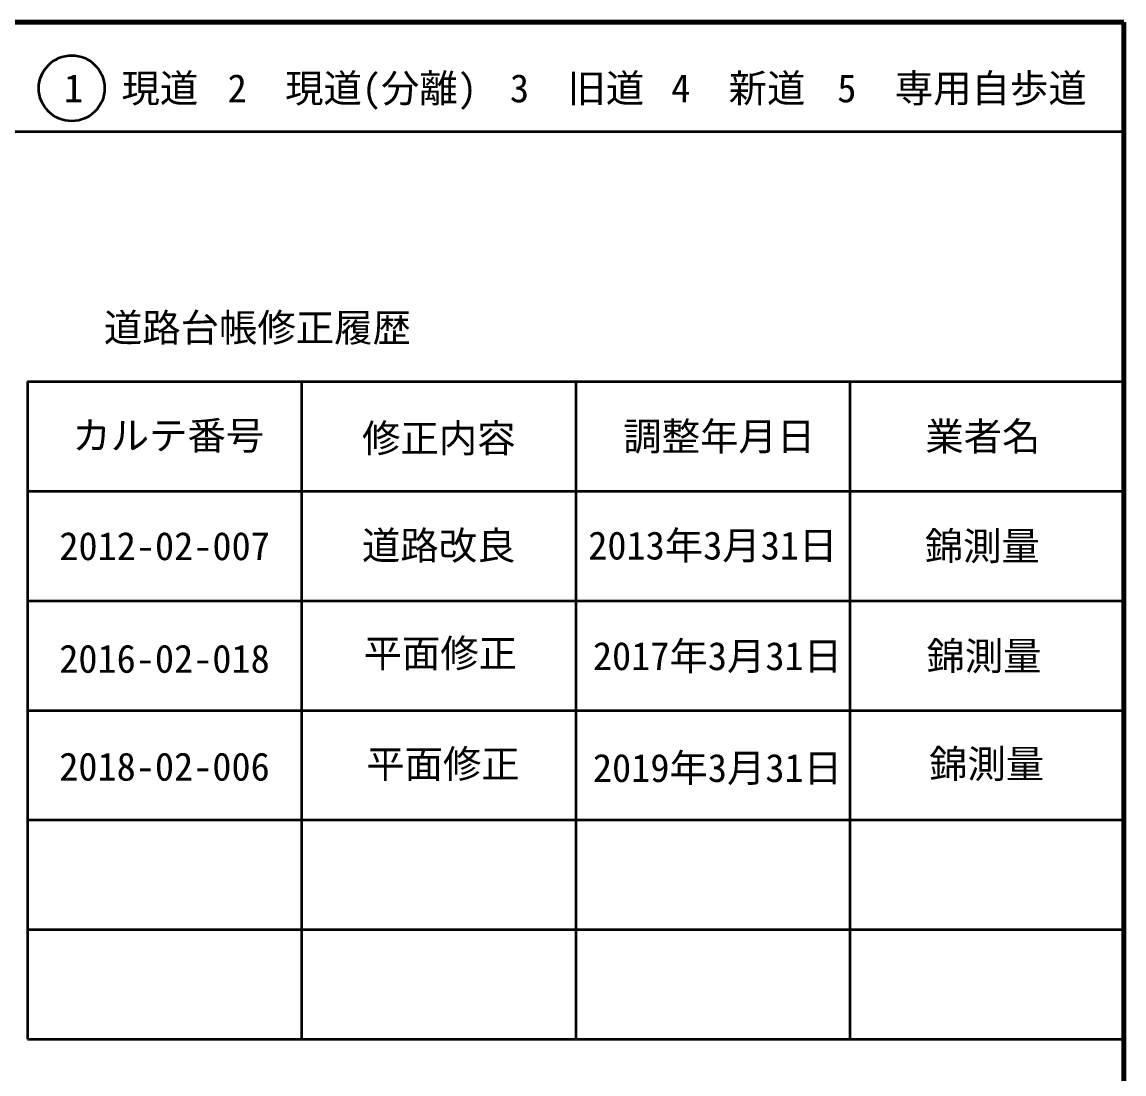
# Model space of a CAD drawing. Units: millimetres on the paper, enlarged 1000 times. Extents: x 40000 to 802321, y 20000 to 700605.
# Drawn here: x 579500 to 680000, y 284026 to 380000 of the extents above; entities that cross this region are included whole.
import ezdxf
from ezdxf.enums import TextEntityAlignment as Align

# ---------------------------------------------------------------- set-up
doc = ezdxf.new("R2010")
doc.units = ezdxf.units.MM
doc.header["$LTSCALE"] = 1000
for name, color, linetype, lineweight in [('M-TTL', 2, 'Continuous', 140), ('M-TTL-FRAM', 2, 'Continuous', 50), ('M-TTL-LINE', 7, 'Continuous', 50)]:
    doc.layers.add(name, color=color, linetype=linetype, lineweight=lineweight)
doc.layers.add('M-TTL-TXT', color=7, linetype='Continuous')
doc.styles.add('ＭＳ ゴシック', font='')
doc.styles.get('ＭＳ ゴシック').set_extended_font_data('MS Gothic')

msp = doc.modelspace()

# ---------------------------------------------------------------- linework, layer by layer
at = {"layer": 'M-TTL'}
for p, q in [((680000, 380000), (40000, 380000)), ((680000, 20000), (680000, 380000))]:
    msp.add_line(p, q, dxfattribs=at)
at = {"layer": 'M-TTL-FRAM'}
for p, q in [((580000, 347197), (580000, 287197)), ((580000, 347197), (680000, 347197)), ((580000, 287197), (680000, 287197))]:
    msp.add_line(p, q, dxfattribs=at)
at = {"layer": 'M-TTL-LINE'}
for p, q in [((40000, 370000), (680000, 370000)), ((605000, 347197), (605000, 287197)), ((630000, 347197), (630000, 287197)), ((655000, 347197), (655000, 287197)), ((580000, 337197), (680000, 337197)), ((580000, 327197), (680000, 327197)), ((580000, 317197), (680000, 317197)), ((580000, 307197), (680000, 307197)), ((580000, 297197), (680000, 297197))]:
    msp.add_line(p, q, dxfattribs=at)
msp.add_circle((584031, 373958), 3000, dxfattribs=at)

# ---------------------------------------------------------------- texts
at = {"layer": 'M-TTL-TXT', "style": 'ＭＳ ゴシック'}
for s, p in [('1\u3000現道', (589448, 373958)), ('2\u3000現道(分離)', (609619, 373958)), ('3\u3000旧道', (630121, 373958)), ('4\u3000新道', (644824, 373958)), ('5\u3000専用自歩道', (665228, 373958)), ('道路台帳修正履歴', (600968, 352113)), ('カルテ番号', (592839, 342277)), ('調整年月日', (643089, 342197)), ('業者名', (667134, 342197)), ('修正内容', (617509, 342023)), ('道路改良', (617500, 332245)), ('2013年3月31日', (642500, 332245)), ('錦測量', (667077, 332189)), ('2012-02-007', (592500, 332189)), ('平面修正', (617648, 322400)), ('2017年3月31日', (642926, 322156)), ('錦測量', (667231, 322156)), ('2016-02-018', (592492, 321913)), ('平面修正', (617891, 312313)), ('2019年3月31日', (642926, 311948)), ('錦測量', (667474, 312313)), ('2018-02-006', (592492, 312070))]:
    msp.add_text(s, height=2566, dxfattribs=at).set_placement(p, align=Align.MIDDLE_CENTER)

doc.saveas('drawing.dxf')
